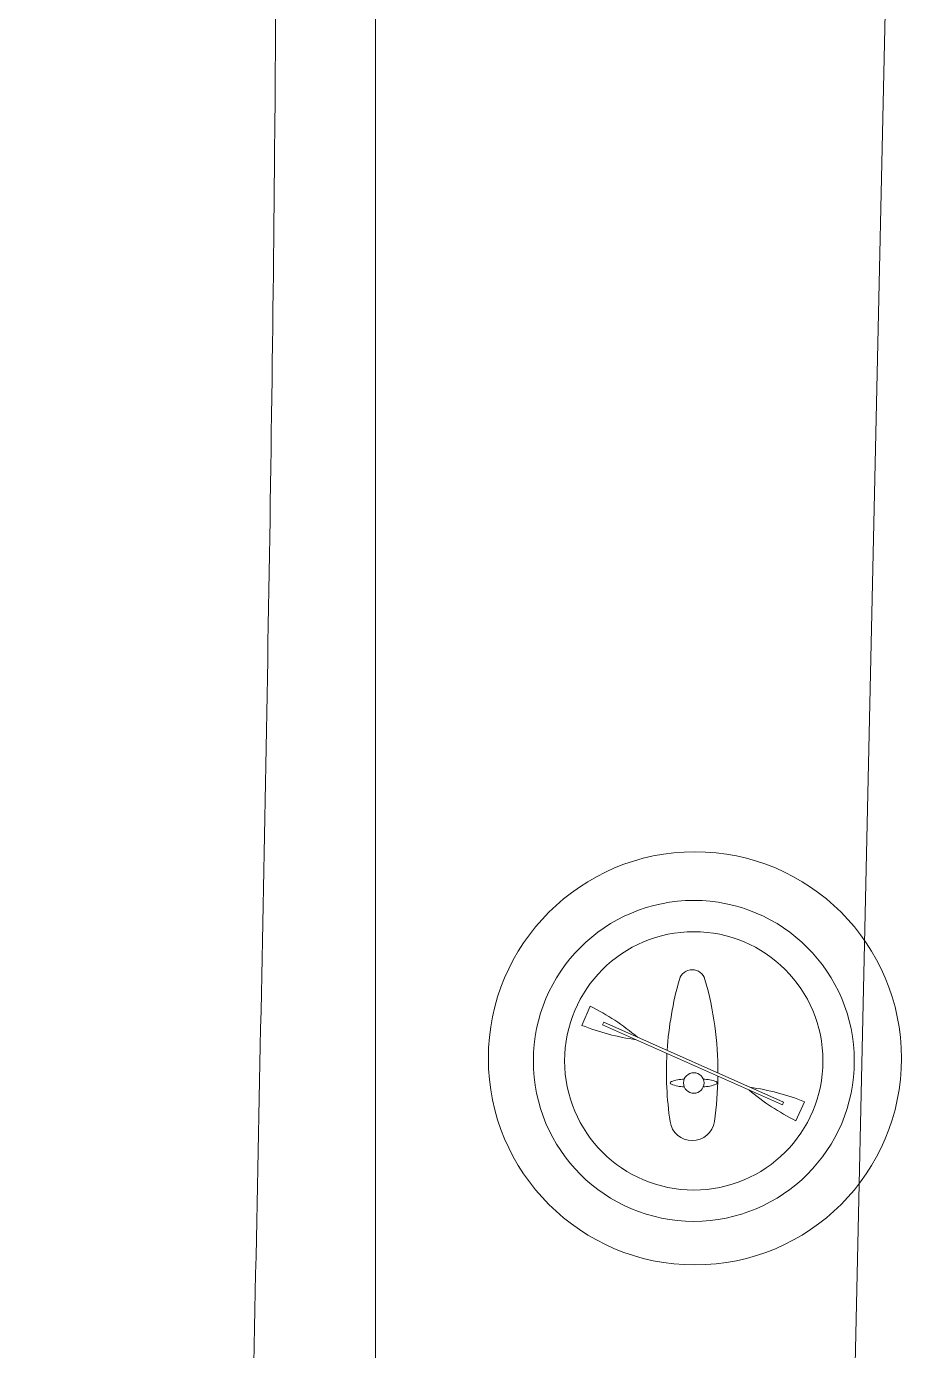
# Model space of a CAD drawing. Header units: metres. Extents: x 8 to 2416, y -346 to 476.
# Drawn here: x 84.18 to 95.9, y 41.77 to 59.5 of the extents above; entities that cross this region are included whole.
import ezdxf

# ---------------------------------------------------------------- set-up
doc = ezdxf.new("R2010")
doc.units = ezdxf.units.M
doc.layers.get('Defpoints').update_dxf_attribs({"color": 6})
for name, color, linetype, lineweight in [('calle', 254, 'Continuous', 0), ('MOB FIJOS', 251, 'Continuous', 0), ('SE-3', 253, 'Continuous', 5)]:
    doc.layers.add(name, color=color, linetype=linetype, lineweight=lineweight)

msp = doc.modelspace()

# ---------------------------------------------------------------- linework, layer by layer
at = {"layer": 'calle'}
msp.add_line((95.1376, 35.3764), (95.8032, 65.3855), dxfattribs=at)
msp.add_open_spline([(87.5115, 68.8565), (87.5347, 65.1775), (87.5374, 56.4908), (87.2417, 42.692), (86.9747, 28.8674), (87.4686, 19.5123), (87.6297, 15.2677), (87.65, 14.7165)], degree=3, knots=[20.6552515, 20.6552515, 20.6552515, 20.6552515, 31.6928123, 46.7180449, 62.0631232, 73.1533046, 74.8085647, 74.8085647, 74.8085647, 74.8085647], dxfattribs=at)
at = {"layer": 'Defpoints', "lineweight": 13}
msp.add_lwpolyline([(13.8218, 68.4412), (88.8549, 68.4412), (88.8549, 14.0559), (13.8218, 14.0559)], close=True, dxfattribs=at)
at = {"layer": 'MOB FIJOS'}
for p, q in [((91.7286, 46.3796), (91.6148, 46.1242)), ((94.5953, 45.1027), (94.4815, 44.8472))]:
    msp.add_line(p, q, dxfattribs=at)
msp.add_lwpolyline([(91.9091, 46.1666), (94.3162, 45.0944), (94.301, 45.0603), (91.8939, 46.1325)], close=True, dxfattribs=at)
msp.add_circle((93.1144, 45.3532), 0.1375, dxfattribs=at)
for centre, radius, start, end in [((93.0936, 46.6912), 0.1777, 15.91648, 164.08352), ((97.2835, 45.4963), 4.5347, 164.08352, 176.30806), ((88.9036, 45.4963), 4.5347, 359.86231, 15.91648), ((90.3257, 43.552), 3.1565, 49.88283, 63.6117), ((92.7784, 49.0584), 3.1565, 248.3685, 262.09737), ((97.2835, 45.4963), 4.5347, 176.81158, 188.35), ((93.0053, 44.8381), 0.5668, 91.85872, 110.01446), ((93.2235, 44.8381), 0.5668, 69.98554, 88.14128), ((88.9036, 45.4963), 4.5347, 351.65, 359.34781), ((92.8198, 45.3533), 0.0193, 103.49299, 253.08126), ((93.0041, 45.8589), 0.5574, 250.08488, 268.23741), ((93.2248, 45.8589), 0.5574, 271.76259, 289.91512), ((93.409, 45.3533), 0.0193, 286.91874, 76.50701), ((95.8844, 47.6748), 3.1565, 229.88283, 243.6117), ((93.4317, 42.1685), 3.1565, 68.3685, 82.09737), ((93.0936, 44.8814), 0.2998, 188.35, 351.65)]:
    msp.add_arc(centre, radius, start, end, dxfattribs=at)
at = {"layer": 'SE-3', "transparency": 33554534}
for centre, radius in [((93.1301, 45.6828), 2.7654), ((93.1149, 45.6487), 2.1483), ((93.1149, 45.6487), 1.7293)]:
    msp.add_circle(centre, radius, dxfattribs=at)

doc.saveas('drawing.dxf')
